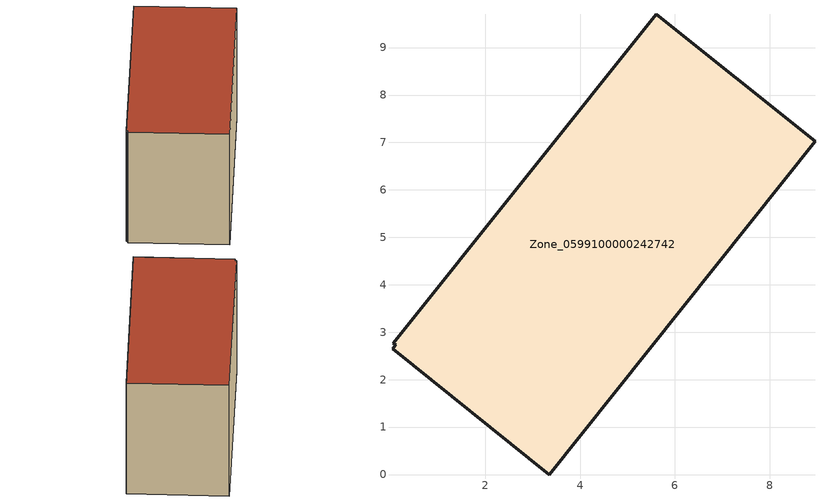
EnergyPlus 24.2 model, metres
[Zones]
Zone_0599100000242742
 floor ground (C_G): 0.12,2.73 0.07,2.77 5.61,9.7 8.95,7.03 3.35,0 0.05,2.65 z0.51
 wall outside (C_F): 3.35,0 8.95,7.03 5.61,9.7 0.07,2.77 0.12,2.73 0.05,2.65 3.35,0 z0.51:6.17
 roof outside (C_R): 0.12,2.73 0.05,2.65 3.35,0 8.95,7.03 5.61,9.7 0.07,2.77 z6.17
[BUILDING]
Pand.0599100000242742: North Axis=0; Terrain=City; Loads Convergence Tolerance Value=0.04; Temperature Convergence Tolerance Value=0.4; Solar Distribution=FullExterior; Maximum Number of Warmup Days=25; Minimum Number of Warmup Days=1
[Site:Location]
Rotterdam.The.Hague.AP_ZH_NLD Design_Conditions: Latitude=51.96; Longitude=4.45; Time Zone=1; Elevation=-4.5
[SITE:GROUNDTEMPERATURE:BUILDINGSURFACE]
18, 18, 18, 18, 18, 18, 18, 18, 18, 18, 18, 18
[MATERIAL] Thermal Absorptance=0.9; Solar Absorptance=0.7; Visible Absorptance=0.7
Name | Roughness | Thickness | Conductivity | Density | Specific Heat
G.TI.1946-1964 | MediumSmooth | 0.15 | 1 | 540 | 1210
F.TI.1946-1964 | Rough | 0.3 | 0.857143 | 1920 | 840
R.TI.1946-1964 | MediumRough | 0.2 | 0.277778 | 1500 | 1000
[CONSTRUCTION]
C_G: G.TI.1946-1964
C_F: F.TI.1946-1964
C_R: R.TI.1946-1964
[ZONE]
Zone_0599100000242742: Type=1; Multiplier=1; Ceiling Height=Autocalculate; Volume=Autocalculate; Floor Area=autocalculate; Part of Total Floor Area=Yes
[ZONEINFILTRATION:DESIGNFLOWRATE]
Infil_Zone_0599100000242742: Zone or ZoneList or Space or SpaceList=Zone_0599100000242742; Schedule=AlwaysOn; Design Flow Rate Calculation Method=Flow/Area; Flow Rate per Floor Area=0.003; Constant Term Coefficient=1; Temperature Term Coefficient=0; Velocity Term Coefficient=0; Velocity Squared Term Coefficient=0
[HVACTEMPLATE:ZONE:IDEALLOADSAIRSYSTEM]
Zone_0599100000242742: Maximum Heating Supply Air Temperature=50; Minimum Cooling Supply Air Temperature=13; Maximum Heating Supply Air Humidity Ratio=0.0156; Minimum Cooling Supply Air Humidity Ratio=0.0077; Heating Limit=NoLimit; Cooling Limit=NoLimit; Dehumidification Control Type=ConstantSensibleHeatRatio; Cooling Sensible Heat Ratio=0.7; Dehumidification Setpoint=60; Humidification Control Type=None; Humidification Setpoint=30; Outdoor Air Method=None; Outdoor Air Flow Rate per Person=0.00944; Outdoor Air Flow Rate per Zone Floor Area=0; Outdoor Air Flow Rate per Zone=0; Demand Controlled Ventilation Type=None; Outdoor Air Economizer Type=NoEconomizer; Heat Recovery Type=None; Sensible Heat Recovery Effectiveness=0.7; Latent Heat Recovery Effectiveness=0.65
[ZONECONTROL:THERMOSTAT]
ThermostatControl_Zone_0599100000242742: Zone or ZoneList=Zone_0599100000242742; Control Type Schedule=DualSetpointControlType; Control 1=Thermostat_Zone_0599100000242742; Temperature Difference Between Cutout And Setpoint=0
[THERMOSTATSETPOINT:DUALSETPOINT]
Thermostat_Zone_0599100000242742: Heating Setpoint Temperature Schedule=HeatingSetpoint_Zone_0599100000242742; Cooling Setpoint Temperature Schedule=CoolingSetpoint_Zone_0599100000242742
[SCHEDULE:COMPACT]
HeatingSetpoint_Zone_0599100000242742: Through: 12/31, For: AllDays, Until: 24:00, 21
CoolingSetpoint_Zone_0599100000242742: Through: 12/31, For: AllDays, Until: 24:00, 24
DualSetpointControlType: Through: 12/31, For: AllDays, Until: 24:00, 4
AlwaysOn: Through: 12/31, For: AllDays, Until: 24:00, 1
